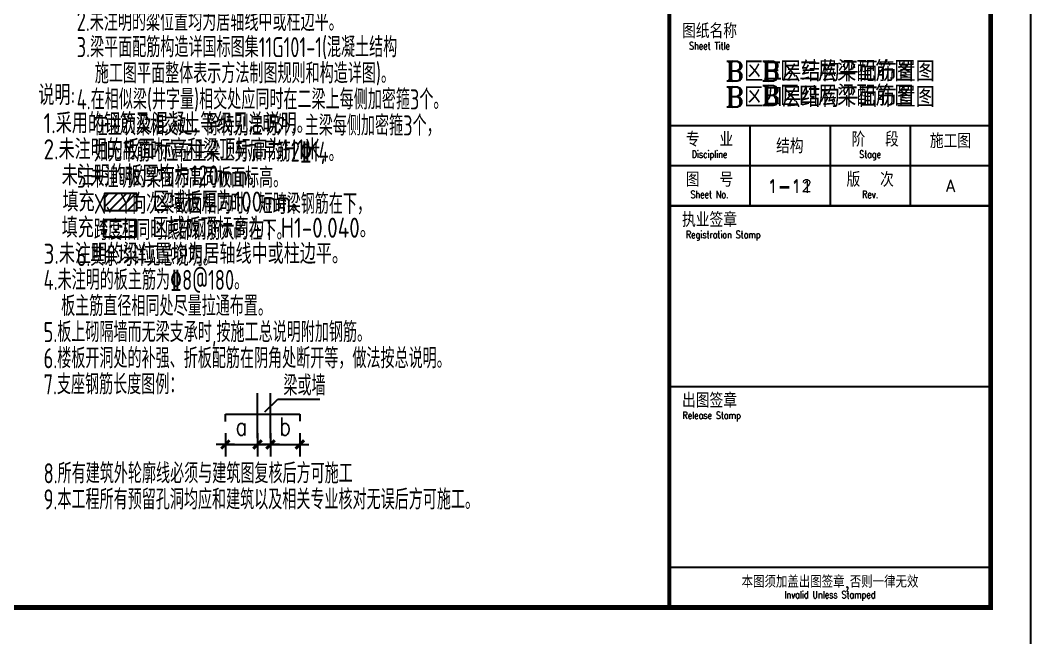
# Model space of a CAD drawing. Header units: millimetres. Extents: x 2998490 to 15040601, y 444546 to 7822218.
# Drawn here: x 14455263 to 14480429, y 7570109 to 7585485 of the extents above; entities that cross this region are included whole.
import ezdxf
from ezdxf.enums import TextEntityAlignment as Align

# ---------------------------------------------------------------- set-up
doc = ezdxf.new("R2010")
doc.units = ezdxf.units.MM
doc.header["$LTSCALE"] = 2000
for name, color, linetype in [('3-ban', 84, 'Continuous'), ('3-liang-R截面-X', 50, 'Continuous'), ('图框', 7, 'Continuous')]:
    doc.layers.add(name, color=color, linetype=linetype)
doc.styles.add('DIM_FONT', font='SIMPLEX', dxfattribs={"width": 0.8, "bigfont": 'HZTXT'})
doc.styles.add('TKZ1_tjhts.shx', font='tjromant.shx', dxfattribs={"bigfont": 'tjhts.shx'})
doc.styles.add('TKZ2_tjkts.shx', font='tjromant.shx', dxfattribs={"bigfont": 'tjkts.shx'})
doc.styles.add('TSSD_Rein', font='Tssdeng.shx', dxfattribs={"width": 0.7, "bigfont": 'hztxt.shx'})
doc.dimstyles.new('AXIS150', dxfattribs={"dimscale": 1.5, "dimtxt": 300, "dimasz": 1, "dimexe": 200, "dimexo": 200, "dimgap": 150, "dimtad": 1, "dimdec": 0, "dimzin": 0, "dimdsep": 46, "dimtxsty": 'DIM_FONT', "dimblk1": '_DIMX', "dimblk2": '_DIMX', "dimsah": 1, "dimcen": 0.09, "dimclrt": 7, "dimadec": 0, "dimazin": 0, "dimtfac": 1, "dimtdec": 0, "dimtix": 1, "dimtmove": 2, "dimatfit": 3, "dimfxl": 0, "dimtolj": 1, "dimtzin": 0, "dimarcsym": 0})

# ---------------------------------------------------------------- blocks, each defined once
blk = doc.blocks.new('TJAD_TK_A0')
at = {"layer": '图框'}
for p, q in [((2162, -441.7), (2162, 399.3)), ((2072, -311.7), (2152, -311.7)), ((2092, -311.7), (2092, -331.7)), ((2112, -311.7), (2112, -331.7)), ((2132, -311.7), (2132, -331.7)), ((2072, -321.7), (2152, -321.7)), ((2072, -376.7), (2152, -376.7)), ((2072, -421.7), (2152, -421.7))]:
    blk.add_line(p, q, dxfattribs=at)
at = {"layer": '图框', "const_width": 1.2}
blk.add_lwpolyline([(2152, -431.7), (2152, 389.3), (998, 389.3), (998, -431.7)], close=True, dxfattribs=at)
at = {"layer": '图框'}
for points, const_width in [([(2072, 389.3), (2072, -431.7)], 1), ([(2072, -331.7), (2152, -331.7)], 0.6)]:
    blk.add_lwpolyline(points, dxfattribs=dict(at, const_width=const_width))
at = {"layer": '图框', "style": 'TKZ2_tjkts.shx'}
for s, height, p in [('图纸名称', 3.6, (2082, -288.16)), ('专  业', 3.6, (2082, -315.16)), (' 阶  段', 3.6, (2122, -315.16)), ('图  号', 3.6, (2082, -325.16)), ('版  次', 3.6, (2122, -325.16)), ('执业签章', 3.6, (2082, -335.16)), ('出图签章', 3.6, (2082, -380.16)), ('本图须加盖出图签章,否则一律无效', 3, (2112, -425.28))]:
    blk.add_text(s, height=height, dxfattribs=at).set_placement(p, align=Align.MIDDLE_CENTER)
at = {"layer": '图框', "style": 'TKZ2_tjkts.shx', "width": 0.8}
for s, p in [('Sheet Title', (2082, -291.86)), ('Discipline', (2082, -318.86)), ('Stage', (2122, -318.86)), ('Sheet No.', (2082, -328.86)), ('Rev.', (2122, -328.86)), ('Registration Stamp', (2085.41, -338.86)), ('Release Stamp', (2082.52, -383.86)), ('Invalid Unless Stamped', (2112, -428.53))]:
    blk.add_text(s, height=1.8, dxfattribs=at).set_placement(p, align=Align.MIDDLE_CENTER)
blk = doc.blocks.new('_DIMX')
blk.add_line((-150, 0), (150, 0))
at = {"const_width": 50}
blk.add_lwpolyline([(-70, -70), (70, 70)], dxfattribs=at)
blk = doc.blocks.new('*D950')
at = {"layer": '3-ban', "color": 0, "lineweight": -2}
for p, q in [((14460371, 7575202), (14460371, 7574622)), ((14461171, 7575202), (14461171, 7574622)), ((14460373, 7574922), (14461170, 7574922))]:
    blk.add_line(p, q, dxfattribs=at)
at = {"layer": 'Defpoints', "color": 0}
for p in [(14460371, 7575502), (14461172, 7575502), (14461171, 7574922)]:
    blk.add_point(p, dxfattribs=at)
at = {"layer": '3-ban', "color": 0, "lineweight": -2, "xscale": 1.5, "yscale": 1.5, "zscale": 1.5}
for p, rotation in [((14460371, 7574922), 179.9941877224497), ((14461171, 7574922), 359.9941877224497)]:
    blk.add_blockref('_DIMX', p, dxfattribs=dict(at, rotation=rotation))
at = {"layer": '3-ban', "color": 7, "insert": (14460771, 7575372), "char_height": 450, "attachment_point": 5, "rotation": 359.9942, "style": 'DIM_FONT'}
blk.add_mtext('\\A1;a', dxfattribs=at)
blk = doc.blocks.new('*D951')
at = {"layer": '3-ban', "color": 0, "lineweight": -2}
for p, q in [((14461496, 7575202), (14461496, 7574622)), ((14462224, 7575202), (14462224, 7574622)), ((14461498, 7574922), (14462222, 7574922))]:
    blk.add_line(p, q, dxfattribs=at)
at = {"layer": 'Defpoints', "color": 0}
for p in [(14461496, 7575502), (14462224, 7575502), (14462224, 7574922)]:
    blk.add_point(p, dxfattribs=at)
at = {"layer": '3-ban', "color": 0, "lineweight": -2, "xscale": 1.5, "yscale": 1.5, "zscale": 1.5}
for p, rotation in [((14461496, 7574922), 179.9941877224497), ((14462224, 7574922), 359.9941877224497)]:
    blk.add_blockref('_DIMX', p, dxfattribs=dict(at, rotation=rotation))
at = {"layer": '3-ban', "color": 7, "insert": (14461860, 7575372), "char_height": 450, "attachment_point": 5, "rotation": 359.9942, "style": 'DIM_FONT'}
blk.add_mtext('\\A1;b', dxfattribs=at)

msp = doc.modelspace()

# ---------------------------------------------------------------- hatches: boundary and pattern name
at = {"layer": '3-ban'}
h = msp.add_hatch(dxfattribs=at)
h.set_pattern_fill('ANSI31', color=256, scale=50, style=0)
h.set_pattern_definition([(45, (11516472.46, 6763561.97), (-112.2532015, 112.2532015), [])])
h.paths.add_polyline_path([(14457358.3, 7581169.2), (14457358.3, 7580743.8), (14458168.8, 7580743.8), (14458168.8, 7581169.2)])
h = msp.add_hatch(dxfattribs=at)
h.set_pattern_fill('CROSS', color=256, scale=20, style=0)
h.set_pattern_definition([(0, (236023.51, -88415.14), (127, 127), [63.5, -190.5]), (90, (236055.26, -88446.89), (-127, 127), [63.5, -190.5])])
h.paths.add_polyline_path([(14457338, 7580093.8), (14458148.5, 7580093.8), (14458148.5, 7580519.2), (14457338, 7580519.2)])

# ---------------------------------------------------------------- linework, layer by layer
for p, q in [((14461171.5, 7575076.6), (14461171.6, 7576197.9)), ((14461358.4, 7575738.2), (14461678.5, 7576049.2)), ((14461496.2, 7575076.6), (14461496.4, 7576197.8)), ((14461678.5, 7576049.2), (14462719.8, 7576049))]:
    msp.add_line(p, q, dxfattribs=at)
at = {"layer": '3-ban', "color": 1, "ltscale": 0.5}
for p, q in [((14460375.2, 7575494.2), (14460375.2, 7575672.6)), ((14460375.2, 7575672.6), (14462221.8, 7575672.6)), ((14462221.8, 7575672.6), (14462221.8, 7575500))]:
    msp.add_line(p, q, dxfattribs=at)
at = {"layer": '3-ban', "elevation": 7597.5}
for points in [[(14457358.3, 7580743.8), (14458168.8, 7580743.8), (14458168.8, 7581169.2), (14457358.3, 7581169.2)], [(14457338, 7580093.8), (14458148.5, 7580093.8), (14458148.5, 7580519.2), (14457338, 7580519.2)]]:
    msp.add_lwpolyline(points, close=True, dxfattribs=at)

# ---------------------------------------------------------------- block references
at = {"layer": '图框', "xscale": 100, "yscale": 100, "zscale": 100}
msp.add_blockref('TJAD_TK_A0', (14264228.6, 7614033.9), dxfattribs=at)

# ---------------------------------------------------------------- texts
at = {"layer": '3-ban', "style": 'TKZ1_tjhts.shx'}
for s, height, p in [('B区三层结构平面布置图', 500, (14475428.6, 7584213.6)), ('B区四层结构平面布置图', 500, (14475428.6, 7583573.3)), ('1-11', 300, (14474420.8, 7581335.4))]:
    msp.add_text(s, height=height, dxfattribs=at).set_placement(p, align=Align.MIDDLE_CENTER)
at = {"layer": '3-ban', "color": 2, "style": 'TSSD_Rein', "width": 0.8}
msp.add_text('说明:', height=500, rotation=359.99419, dxfattribs=at).set_placement((14455713.8, 7583370.2))
at = {"layer": '3-ban', "style": 'TSSD_Rein'}
for s, width, p in [('1.采用的钢筋及混凝土等级见总说明。', 0.8, (14455844.5, 7582670.2)), ('2.未注明的板面标高和梁顶标高为H1米,', 0.8, (14455844.5, 7582020.2)), ('未注明的板厚均为120mm。', 0.8, (14456296.1, 7581370.2)), ('填充      区域板厚为100mm。', 0.8, (14456316.4, 7580720.2)), ('填充      区域板顶标高为：H1-0.040。', 0.8, (14456296.1, 7580070.2)), ('3.未注明的粱位置均为居轴线中或柱边平。', 0.8, (14455844.5, 7579420.2)), ('4.未注明的板主筋为%%1328@180。', 0.7, (14455844.5, 7578770.2)), ('板主筋直径相同处尽量拉通布置。', 0.7, (14456281.9, 7578120.2)), ('5.板上砌隔墙而无梁支承时,按施工总说明附加钢筋。', 0.7, (14455844.5, 7577470.2)), ('6.楼板开洞处的补强、折板配筋在阴角处断开等，做法按总说明。', 0.7, (14455844.5, 7576820.2)), ('7.支座钢筋长度图例：', 0.7, (14455844.5, 7576170.2)), ('梁或墙', 0.7, (14461816.9, 7576140.7)), ('8.所有建筑外轮廓线必须与建筑图复核后方可施工', 0.7, (14455844.5, 7573954.3)), ('9.本工程所有预留孔洞均应和建筑以及相关专业核对无误后方可施工。', 0.7, (14455844.5, 7573304.3))]:
    msp.add_text(s, height=500, rotation=359.99419, dxfattribs=dict(at, width=width)).set_placement(p)
at = {"layer": '3-liang-R截面-X', "style": 'TSSD_Rein', "width": 0.7}
for s, p in [('2.未注明的粱位置均为居轴线中或柱边平。', (14456669.1, 7585214.4)), ('3.梁平面配筋构造详国标图集11G101-1(混凝土结构', (14456669.1, 7584564.4)), ('施工图平面整体表示方法制图规则和构造详图)。', (14457120.5, 7583914.4)), ('4.在相似梁(井字量)相交处应同时在二梁上每侧加密箍3个。', (14456669.1, 7583264.4)), ('在主次梁相交处，除特别注明外，主梁每侧加密箍3个，', (14457097.8, 7582614.4)), ('如无吊筋时应在主梁上另加吊筋2%%13214。', (14457097.8, 7581964.4)), ('5.未注明的梁面标高同板面标高。', (14456669.1, 7581314.4)), ('X、Y向次梁截面相同时，短跨梁钢筋在下，', (14457097.8, 7580664.4)), ('跨度相同时底部钢筋大的在下。', (14457097.8, 7580014.4)), ('6.其余均详见总说明。', (14456669.1, 7579364.4))]:
    msp.add_text(s, height=500, rotation=359.99419, dxfattribs=at).set_placement(p)
at = {"layer": '3-liang-R截面-X', "style": 'TKZ1_tjhts.shx'}
for s, height, p in [('B区三层梁配筋图', 500, (14475609.8, 7584217)), ('B区四层梁配筋图', 500, (14475609.8, 7583607.9)), ('1-12', 300, (14474420.8, 7581369.7))]:
    msp.add_text(s, height=height, dxfattribs=at).set_placement(p, align=Align.MIDDLE_CENTER)
at = {"layer": '图框', "style": 'TKZ1_tjhts.shx'}
for s, height, p in [('结构', 360, (14474428.6, 7582352.5)), ('施工图', 360, (14478428.6, 7582479.4)), ('A', 300, (14478428.6, 7581363.6))]:
    msp.add_text(s, height=height, dxfattribs=at).set_placement(p, align=Align.MIDDLE_CENTER)

# ---------------------------------------------------------------- dimensions: what is measured, and where the dimension line sits
at = {"layer": '3-ban'}
for base, p1, p2, text, picture, middle in [((14461171.5, 7574921.9), (14460371.4, 7575502.1), (14461171.5, 7575502), 'a', '*D950', (14460771.4, 7575372)), ((14462223.8, 7574921.8), (14461496.3, 7575502), (14462223.8, 7575501.9), 'b', '*D951', (14461860, 7575371.9))]:
    dim = msp.add_linear_dim(base=base, p1=p1, p2=p2, angle=359.99419, text=text, dimstyle='AXIS150', dxfattribs=at)
    dim.commit()
    dim.dimension.update_dxf_attribs({"geometry": picture, "text_midpoint": middle})

doc.saveas('drawing.dxf')
